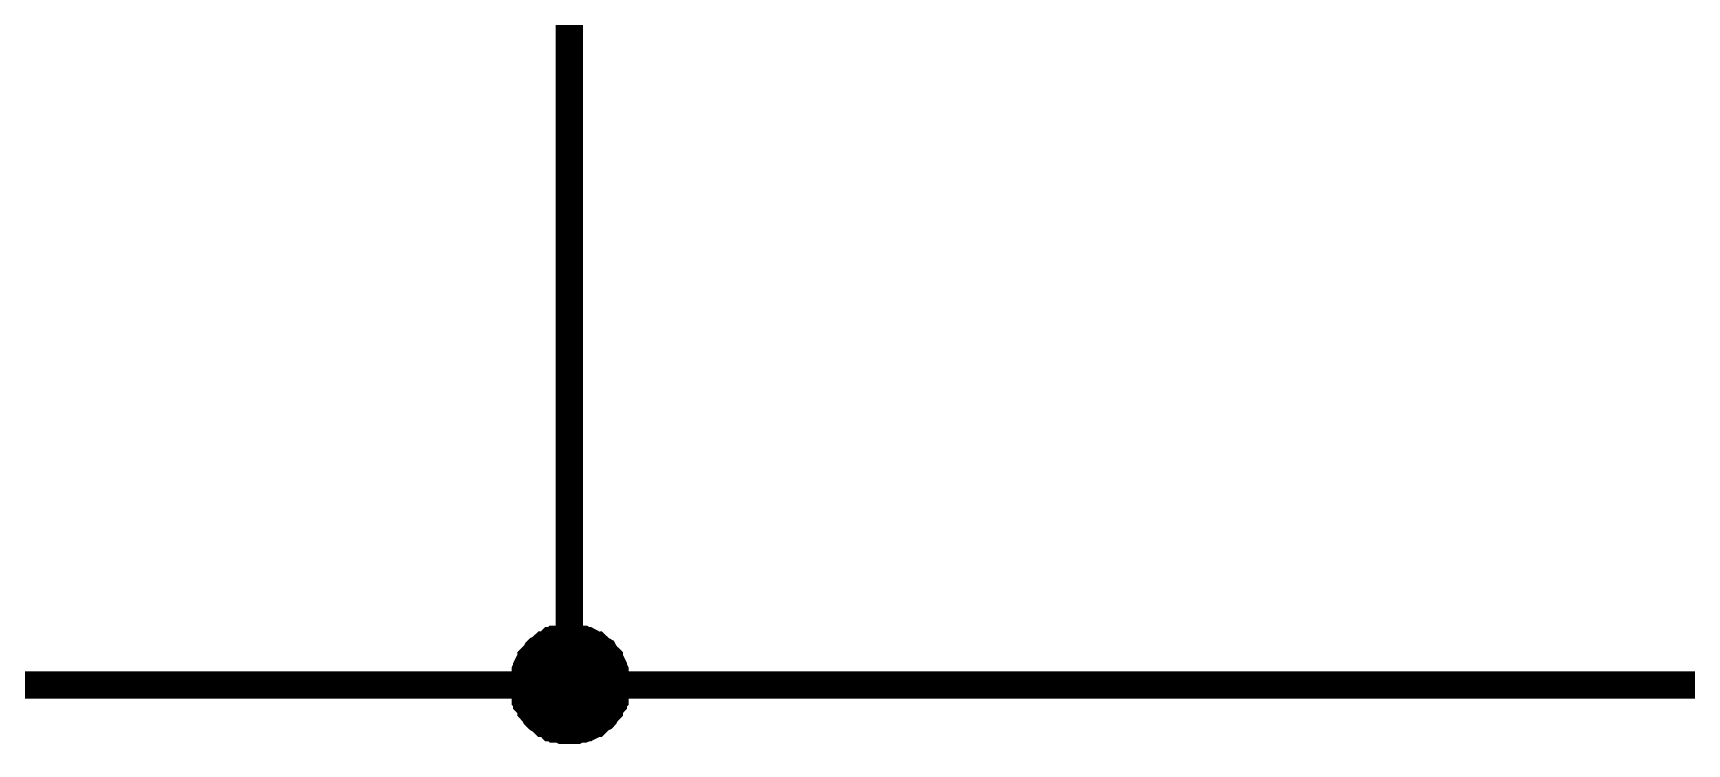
# Model space of a CAD drawing. Header units: millimetres. Extents: x 101 to 942, y 57 to 651.
# Drawn here: x 286.78 to 304.86, y 165.64 to 173.42 of the extents above; entities that cross this region are included whole.
import ezdxf

# ---------------------------------------------------------------- set-up
doc = ezdxf.new("R2010")
doc.units = ezdxf.units.MM
doc.header["$LTSCALE"] = 0.5
doc.layers.add('Sheet', color=255, linetype='Continuous')

msp = doc.modelspace()

# ---------------------------------------------------------------- linework, layer by layer
at = {"layer": 'Sheet', "color": 7}
for points, const_width in [([(292.642, 171.284), (292.642, 181.288)], 0.3), ([(292.642, 171.284), (292.642, 168.783)], 0.3), ([(292.642, 166.282), (325.142, 166.282), (325.142, 171.284)], 0.3), ([(275.158, 166.282), (292.642, 166.282), (292.642, 168.783)], 0.3), ([(292.145, 166.282), (292.145, 166.314), (292.145, 166.345), (292.145, 166.36), (292.161, 166.391), (292.161, 166.422), (292.161, 166.438), (292.176, 166.469), (292.176, 166.484), (292.192, 166.515), (292.207, 166.531), (292.223, 166.547), (292.223, 166.578), (292.238, 166.593), (292.254, 166.609), (292.269, 166.624), (292.285, 166.655), (292.301, 166.671), (292.332, 166.686), (292.347, 166.702), (292.363, 166.717), (292.378, 166.717), (292.409, 166.733), (292.425, 166.748), (292.44, 166.764), (292.471, 166.764), (292.487, 166.78), (292.518, 166.78), (292.533, 166.78), (292.564, 166.795), (292.596, 166.795), (292.611, 166.795), (292.642, 166.795)], 0.3), ([(292.145, 166.282), (292.145, 166.314), (292.145, 166.345), (292.145, 166.36), (292.161, 166.391), (292.161, 166.422), (292.161, 166.438), (292.176, 166.469), (292.176, 166.484), (292.192, 166.515), (292.207, 166.531), (292.223, 166.547), (292.223, 166.578), (292.238, 166.593), (292.254, 166.609), (292.269, 166.624), (292.285, 166.655), (292.301, 166.671), (292.332, 166.686), (292.347, 166.702), (292.363, 166.717), (292.378, 166.717), (292.409, 166.733), (292.425, 166.748), (292.44, 166.764), (292.471, 166.764), (292.487, 166.78), (292.518, 166.78), (292.533, 166.78), (292.564, 166.795), (292.596, 166.795), (292.611, 166.795), (292.642, 166.795)], 0.3), ([(292.145, 166.282), (292.145, 166.314), (292.145, 166.345), (292.145, 166.36), (292.161, 166.391), (292.161, 166.422), (292.161, 166.438), (292.176, 166.469), (292.176, 166.484), (292.192, 166.515), (292.207, 166.531), (292.223, 166.547), (292.223, 166.578), (292.238, 166.593), (292.254, 166.609), (292.269, 166.624), (292.285, 166.655), (292.301, 166.671), (292.332, 166.686), (292.347, 166.702), (292.363, 166.717), (292.378, 166.717), (292.409, 166.733), (292.425, 166.748), (292.44, 166.764), (292.471, 166.764), (292.487, 166.78), (292.518, 166.78), (292.533, 166.78), (292.564, 166.795), (292.596, 166.795), (292.611, 166.795), (292.642, 166.795)], 0.3), ([(292.145, 166.282), (292.145, 166.314), (292.145, 166.345), (292.145, 166.36), (292.161, 166.391), (292.161, 166.422), (292.161, 166.438), (292.176, 166.469), (292.176, 166.484), (292.192, 166.515), (292.207, 166.531), (292.223, 166.547), (292.223, 166.578), (292.238, 166.593), (292.254, 166.609), (292.269, 166.624), (292.285, 166.655), (292.301, 166.671), (292.332, 166.686), (292.347, 166.702), (292.363, 166.717), (292.378, 166.717), (292.409, 166.733), (292.425, 166.748), (292.44, 166.764), (292.471, 166.764), (292.487, 166.78), (292.518, 166.78), (292.533, 166.78), (292.564, 166.795), (292.596, 166.795), (292.611, 166.795), (292.642, 166.795)], 0.3), ([(292.642, 166.795), (292.642, 166.795)], 0.3), ([(292.642, 166.795), (292.673, 166.795), (292.704, 166.795), (292.72, 166.795), (292.751, 166.78), (292.782, 166.78), (292.797, 166.78), (292.828, 166.764), (292.844, 166.764), (292.875, 166.748), (292.891, 166.733), (292.906, 166.717), (292.937, 166.717), (292.953, 166.702), (292.968, 166.686), (292.984, 166.671), (293.015, 166.655), (293.03, 166.624), (293.046, 166.609), (293.061, 166.593), (293.077, 166.578), (293.077, 166.547), (293.092, 166.531), (293.108, 166.515), (293.123, 166.484), (293.123, 166.469), (293.139, 166.438), (293.139, 166.422), (293.139, 166.391), (293.155, 166.36), (293.155, 166.345), (293.155, 166.314), (293.155, 166.282)], 0.3), ([(292.642, 166.795), (292.642, 166.795)], 0.3), ([(292.642, 166.795), (292.673, 166.795), (292.704, 166.795), (292.72, 166.795), (292.751, 166.78), (292.782, 166.78), (292.797, 166.78), (292.828, 166.764), (292.844, 166.764), (292.875, 166.748), (292.891, 166.733), (292.906, 166.717), (292.937, 166.717), (292.953, 166.702), (292.968, 166.686), (292.984, 166.671), (293.015, 166.655), (293.03, 166.624), (293.046, 166.609), (293.061, 166.593), (293.077, 166.578), (293.077, 166.547), (293.092, 166.531), (293.108, 166.515), (293.123, 166.484), (293.123, 166.469), (293.139, 166.438), (293.139, 166.422), (293.139, 166.391), (293.155, 166.36), (293.155, 166.345), (293.155, 166.314), (293.155, 166.282)], 0.3), ([(292.642, 166.795), (292.642, 166.795)], 0.3), ([(292.642, 166.795), (292.673, 166.795), (292.704, 166.795), (292.72, 166.795), (292.751, 166.78), (292.782, 166.78), (292.797, 166.78), (292.828, 166.764), (292.844, 166.764), (292.875, 166.748), (292.891, 166.733), (292.906, 166.717), (292.937, 166.717), (292.953, 166.702), (292.968, 166.686), (292.984, 166.671), (293.015, 166.655), (293.03, 166.624), (293.046, 166.609), (293.061, 166.593), (293.077, 166.578), (293.077, 166.547), (293.092, 166.531), (293.108, 166.515), (293.123, 166.484), (293.123, 166.469), (293.139, 166.438), (293.139, 166.422), (293.139, 166.391), (293.155, 166.36), (293.155, 166.345), (293.155, 166.314), (293.155, 166.282)], 0.3), ([(292.642, 166.795), (292.642, 166.795)], 0.3), ([(292.642, 166.795), (292.673, 166.795), (292.704, 166.795), (292.72, 166.795), (292.751, 166.78), (292.782, 166.78), (292.797, 166.78), (292.828, 166.764), (292.844, 166.764), (292.875, 166.748), (292.891, 166.733), (292.906, 166.717), (292.937, 166.717), (292.953, 166.702), (292.968, 166.686), (292.984, 166.671), (293.015, 166.655), (293.03, 166.624), (293.046, 166.609), (293.061, 166.593), (293.077, 166.578), (293.077, 166.547), (293.092, 166.531), (293.108, 166.515), (293.123, 166.484), (293.123, 166.469), (293.139, 166.438), (293.139, 166.422), (293.139, 166.391), (293.155, 166.36), (293.155, 166.345), (293.155, 166.314), (293.155, 166.282)], 0.3), ([(292.145, 166.282), (292.145, 166.314), (292.145, 166.345), (292.145, 166.36), (292.161, 166.391), (292.161, 166.422), (292.161, 166.438), (292.176, 166.469), (292.176, 166.484), (292.192, 166.515), (292.207, 166.531), (292.223, 166.547), (292.223, 166.578), (292.238, 166.593), (292.254, 166.609), (292.269, 166.624), (292.285, 166.655), (292.301, 166.671), (292.332, 166.686), (292.347, 166.702), (292.363, 166.717), (292.378, 166.717), (292.409, 166.733), (292.425, 166.748), (292.44, 166.764), (292.471, 166.764), (292.487, 166.78), (292.518, 166.78), (292.533, 166.78), (292.564, 166.795), (292.596, 166.795), (292.611, 166.795), (292.642, 166.795)], 0.0991), ([(292.145, 166.282), (292.145, 166.314), (292.145, 166.345), (292.145, 166.36), (292.161, 166.391), (292.161, 166.422), (292.161, 166.438), (292.176, 166.469), (292.176, 166.484), (292.192, 166.515), (292.207, 166.531), (292.223, 166.547), (292.223, 166.578), (292.238, 166.593), (292.254, 166.609), (292.269, 166.624), (292.285, 166.655), (292.301, 166.671), (292.332, 166.686), (292.347, 166.702), (292.363, 166.717), (292.378, 166.717), (292.409, 166.733), (292.425, 166.748), (292.44, 166.764), (292.471, 166.764), (292.487, 166.78), (292.518, 166.78), (292.533, 166.78), (292.564, 166.795), (292.596, 166.795), (292.611, 166.795), (292.642, 166.795)], 0.0991), ([(292.145, 166.282), (292.145, 166.314), (292.145, 166.345), (292.145, 166.36), (292.161, 166.391), (292.161, 166.422), (292.161, 166.438), (292.176, 166.469), (292.176, 166.484), (292.192, 166.515), (292.207, 166.531), (292.223, 166.547), (292.223, 166.578), (292.238, 166.593), (292.254, 166.609), (292.269, 166.624), (292.285, 166.655), (292.301, 166.671), (292.332, 166.686), (292.347, 166.702), (292.363, 166.717), (292.378, 166.717), (292.409, 166.733), (292.425, 166.748), (292.44, 166.764), (292.471, 166.764), (292.487, 166.78), (292.518, 166.78), (292.533, 166.78), (292.564, 166.795), (292.596, 166.795), (292.611, 166.795), (292.642, 166.795)], 0.0991), ([(292.145, 166.282), (292.145, 166.314), (292.145, 166.345), (292.145, 166.36), (292.161, 166.391), (292.161, 166.422), (292.161, 166.438), (292.176, 166.469), (292.176, 166.484), (292.192, 166.515), (292.207, 166.531), (292.223, 166.547), (292.223, 166.578), (292.238, 166.593), (292.254, 166.609), (292.269, 166.624), (292.285, 166.655), (292.301, 166.671), (292.332, 166.686), (292.347, 166.702), (292.363, 166.717), (292.378, 166.717), (292.409, 166.733), (292.425, 166.748), (292.44, 166.764), (292.471, 166.764), (292.487, 166.78), (292.518, 166.78), (292.533, 166.78), (292.564, 166.795), (292.596, 166.795), (292.611, 166.795), (292.642, 166.795)], 0.0991), ([(292.642, 166.795), (292.642, 166.795)], 0.0991), ([(292.642, 166.795), (292.673, 166.795), (292.704, 166.795), (292.72, 166.795), (292.751, 166.78), (292.782, 166.78), (292.797, 166.78), (292.828, 166.764), (292.844, 166.764), (292.875, 166.748), (292.891, 166.733), (292.906, 166.717), (292.937, 166.717), (292.953, 166.702), (292.968, 166.686), (292.984, 166.671), (293.015, 166.655), (293.03, 166.624), (293.046, 166.609), (293.061, 166.593), (293.077, 166.578), (293.077, 166.547), (293.092, 166.531), (293.108, 166.515), (293.123, 166.484), (293.123, 166.469), (293.139, 166.438), (293.139, 166.422), (293.139, 166.391), (293.155, 166.36), (293.155, 166.345), (293.155, 166.314), (293.155, 166.282)], 0.0991), ([(292.642, 166.795), (292.642, 166.795)], 0.0991), ([(292.642, 166.795), (292.673, 166.795), (292.704, 166.795), (292.72, 166.795), (292.751, 166.78), (292.782, 166.78), (292.797, 166.78), (292.828, 166.764), (292.844, 166.764), (292.875, 166.748), (292.891, 166.733), (292.906, 166.717), (292.937, 166.717), (292.953, 166.702), (292.968, 166.686), (292.984, 166.671), (293.015, 166.655), (293.03, 166.624), (293.046, 166.609), (293.061, 166.593), (293.077, 166.578), (293.077, 166.547), (293.092, 166.531), (293.108, 166.515), (293.123, 166.484), (293.123, 166.469), (293.139, 166.438), (293.139, 166.422), (293.139, 166.391), (293.155, 166.36), (293.155, 166.345), (293.155, 166.314), (293.155, 166.282)], 0.0991), ([(292.642, 166.795), (292.642, 166.795)], 0.0991), ([(292.642, 166.795), (292.673, 166.795), (292.704, 166.795), (292.72, 166.795), (292.751, 166.78), (292.782, 166.78), (292.797, 166.78), (292.828, 166.764), (292.844, 166.764), (292.875, 166.748), (292.891, 166.733), (292.906, 166.717), (292.937, 166.717), (292.953, 166.702), (292.968, 166.686), (292.984, 166.671), (293.015, 166.655), (293.03, 166.624), (293.046, 166.609), (293.061, 166.593), (293.077, 166.578), (293.077, 166.547), (293.092, 166.531), (293.108, 166.515), (293.123, 166.484), (293.123, 166.469), (293.139, 166.438), (293.139, 166.422), (293.139, 166.391), (293.155, 166.36), (293.155, 166.345), (293.155, 166.314), (293.155, 166.282)], 0.0991), ([(292.642, 166.795), (292.642, 166.795)], 0.0991), ([(292.642, 166.795), (292.673, 166.795), (292.704, 166.795), (292.72, 166.795), (292.751, 166.78), (292.782, 166.78), (292.797, 166.78), (292.828, 166.764), (292.844, 166.764), (292.875, 166.748), (292.891, 166.733), (292.906, 166.717), (292.937, 166.717), (292.953, 166.702), (292.968, 166.686), (292.984, 166.671), (293.015, 166.655), (293.03, 166.624), (293.046, 166.609), (293.061, 166.593), (293.077, 166.578), (293.077, 166.547), (293.092, 166.531), (293.108, 166.515), (293.123, 166.484), (293.123, 166.469), (293.139, 166.438), (293.139, 166.422), (293.139, 166.391), (293.155, 166.36), (293.155, 166.345), (293.155, 166.314), (293.155, 166.282)], 0.0991), ([(292.642, 165.785), (292.611, 165.785), (292.596, 165.785), (292.564, 165.785), (292.533, 165.801), (292.518, 165.801), (292.487, 165.801), (292.471, 165.816), (292.44, 165.816), (292.425, 165.832), (292.409, 165.848), (292.378, 165.863), (292.363, 165.863), (292.347, 165.879), (292.332, 165.894), (292.301, 165.91), (292.285, 165.925), (292.269, 165.941), (292.254, 165.972), (292.238, 165.987), (292.223, 166.003), (292.223, 166.018), (292.207, 166.049), (292.192, 166.065), (292.176, 166.081), (292.176, 166.112), (292.161, 166.127), (292.161, 166.158), (292.161, 166.174), (292.145, 166.205), (292.145, 166.236), (292.145, 166.251), (292.145, 166.282)], 0.3), ([(292.145, 166.282), (292.145, 166.282)], 0.3), ([(292.642, 165.785), (292.611, 165.785), (292.596, 165.785), (292.564, 165.785), (292.533, 165.801), (292.518, 165.801), (292.487, 165.801), (292.471, 165.816), (292.44, 165.816), (292.425, 165.832), (292.409, 165.848), (292.378, 165.863), (292.363, 165.863), (292.347, 165.879), (292.332, 165.894), (292.301, 165.91), (292.285, 165.925), (292.269, 165.941), (292.254, 165.972), (292.238, 165.987), (292.223, 166.003), (292.223, 166.018), (292.207, 166.049), (292.192, 166.065), (292.176, 166.081), (292.176, 166.112), (292.161, 166.127), (292.161, 166.158), (292.161, 166.174), (292.145, 166.205), (292.145, 166.236), (292.145, 166.251), (292.145, 166.282)], 0.3), ([(292.145, 166.282), (292.145, 166.282)], 0.3), ([(292.642, 165.785), (292.611, 165.785), (292.596, 165.785), (292.564, 165.785), (292.533, 165.801), (292.518, 165.801), (292.487, 165.801), (292.471, 165.816), (292.44, 165.816), (292.425, 165.832), (292.409, 165.848), (292.378, 165.863), (292.363, 165.863), (292.347, 165.879), (292.332, 165.894), (292.301, 165.91), (292.285, 165.925), (292.269, 165.941), (292.254, 165.972), (292.238, 165.987), (292.223, 166.003), (292.223, 166.018), (292.207, 166.049), (292.192, 166.065), (292.176, 166.081), (292.176, 166.112), (292.161, 166.127), (292.161, 166.158), (292.161, 166.174), (292.145, 166.205), (292.145, 166.236), (292.145, 166.251), (292.145, 166.282)], 0.3), ([(292.145, 166.282), (292.145, 166.282)], 0.3), ([(292.642, 165.785), (292.611, 165.785), (292.596, 165.785), (292.564, 165.785), (292.533, 165.801), (292.518, 165.801), (292.487, 165.801), (292.471, 165.816), (292.44, 165.816), (292.425, 165.832), (292.409, 165.848), (292.378, 165.863), (292.363, 165.863), (292.347, 165.879), (292.332, 165.894), (292.301, 165.91), (292.285, 165.925), (292.269, 165.941), (292.254, 165.972), (292.238, 165.987), (292.223, 166.003), (292.223, 166.018), (292.207, 166.049), (292.192, 166.065), (292.176, 166.081), (292.176, 166.112), (292.161, 166.127), (292.161, 166.158), (292.161, 166.174), (292.145, 166.205), (292.145, 166.236), (292.145, 166.251), (292.145, 166.282)], 0.3), ([(292.145, 166.282), (292.145, 166.282)], 0.3), ([(293.155, 166.282), (293.155, 166.251), (293.155, 166.236), (293.155, 166.205), (293.139, 166.174), (293.139, 166.158), (293.139, 166.127), (293.123, 166.112), (293.123, 166.081), (293.108, 166.065), (293.092, 166.049), (293.077, 166.018), (293.077, 166.003), (293.061, 165.987), (293.046, 165.972), (293.03, 165.941), (293.015, 165.925), (292.984, 165.91), (292.968, 165.894), (292.953, 165.879), (292.937, 165.863), (292.906, 165.863), (292.891, 165.848), (292.875, 165.832), (292.844, 165.816), (292.828, 165.816), (292.797, 165.801), (292.782, 165.801), (292.751, 165.801), (292.72, 165.785), (292.704, 165.785), (292.673, 165.785), (292.642, 165.785)], 0.3), ([(293.155, 166.282), (293.155, 166.251), (293.155, 166.236), (293.155, 166.205), (293.139, 166.174), (293.139, 166.158), (293.139, 166.127), (293.123, 166.112), (293.123, 166.081), (293.108, 166.065), (293.092, 166.049), (293.077, 166.018), (293.077, 166.003), (293.061, 165.987), (293.046, 165.972), (293.03, 165.941), (293.015, 165.925), (292.984, 165.91), (292.968, 165.894), (292.953, 165.879), (292.937, 165.863), (292.906, 165.863), (292.891, 165.848), (292.875, 165.832), (292.844, 165.816), (292.828, 165.816), (292.797, 165.801), (292.782, 165.801), (292.751, 165.801), (292.72, 165.785), (292.704, 165.785), (292.673, 165.785), (292.642, 165.785)], 0.3), ([(293.155, 166.282), (293.155, 166.251), (293.155, 166.236), (293.155, 166.205), (293.139, 166.174), (293.139, 166.158), (293.139, 166.127), (293.123, 166.112), (293.123, 166.081), (293.108, 166.065), (293.092, 166.049), (293.077, 166.018), (293.077, 166.003), (293.061, 165.987), (293.046, 165.972), (293.03, 165.941), (293.015, 165.925), (292.984, 165.91), (292.968, 165.894), (292.953, 165.879), (292.937, 165.863), (292.906, 165.863), (292.891, 165.848), (292.875, 165.832), (292.844, 165.816), (292.828, 165.816), (292.797, 165.801), (292.782, 165.801), (292.751, 165.801), (292.72, 165.785), (292.704, 165.785), (292.673, 165.785), (292.642, 165.785)], 0.3), ([(293.155, 166.282), (293.155, 166.251), (293.155, 166.236), (293.155, 166.205), (293.139, 166.174), (293.139, 166.158), (293.139, 166.127), (293.123, 166.112), (293.123, 166.081), (293.108, 166.065), (293.092, 166.049), (293.077, 166.018), (293.077, 166.003), (293.061, 165.987), (293.046, 165.972), (293.03, 165.941), (293.015, 165.925), (292.984, 165.91), (292.968, 165.894), (292.953, 165.879), (292.937, 165.863), (292.906, 165.863), (292.891, 165.848), (292.875, 165.832), (292.844, 165.816), (292.828, 165.816), (292.797, 165.801), (292.782, 165.801), (292.751, 165.801), (292.72, 165.785), (292.704, 165.785), (292.673, 165.785), (292.642, 165.785)], 0.3), ([(293.155, 166.282), (293.155, 166.282), (293.155, 166.282), (293.155, 166.282), (293.155, 166.282), (293.155, 166.282), (293.155, 166.282), (293.155, 166.282), (293.155, 166.282), (293.155, 166.282), (293.155, 166.282), (293.155, 166.282), (293.155, 166.282), (293.155, 166.282), (293.155, 166.282), (293.155, 166.282), (293.155, 166.282), (293.155, 166.282), (293.155, 166.282), (293.155, 166.282), (293.155, 166.282), (293.155, 166.282), (293.155, 166.282), (293.155, 166.282), (293.155, 166.282), (293.155, 166.282), (293.155, 166.282), (293.155, 166.282), (293.155, 166.282), (293.155, 166.282), (293.155, 166.282), (293.155, 166.282), (293.155, 166.282)], 0.3), ([(293.155, 166.282), (293.155, 166.282)], 0.3), ([(293.155, 166.282), (293.155, 166.282), (293.155, 166.282), (293.155, 166.282), (293.155, 166.282), (293.155, 166.282), (293.155, 166.282), (293.155, 166.282), (293.155, 166.282), (293.155, 166.282), (293.155, 166.282), (293.155, 166.282), (293.155, 166.282), (293.155, 166.282), (293.155, 166.282), (293.155, 166.282), (293.155, 166.282), (293.155, 166.282), (293.155, 166.282), (293.155, 166.282), (293.155, 166.282), (293.155, 166.282), (293.155, 166.282), (293.155, 166.282), (293.155, 166.282), (293.155, 166.282), (293.155, 166.282), (293.155, 166.282), (293.155, 166.282), (293.155, 166.282), (293.155, 166.282), (293.155, 166.282), (293.155, 166.282)], 0.3), ([(293.155, 166.282), (293.155, 166.282)], 0.3), ([(293.155, 166.282), (293.155, 166.282), (293.155, 166.282), (293.155, 166.282), (293.155, 166.282), (293.155, 166.282), (293.155, 166.282), (293.155, 166.282), (293.155, 166.282), (293.155, 166.282), (293.155, 166.282), (293.155, 166.282), (293.155, 166.282), (293.155, 166.282), (293.155, 166.282), (293.155, 166.282), (293.155, 166.282), (293.155, 166.282), (293.155, 166.282), (293.155, 166.282), (293.155, 166.282), (293.155, 166.282), (293.155, 166.282), (293.155, 166.282), (293.155, 166.282), (293.155, 166.282), (293.155, 166.282), (293.155, 166.282), (293.155, 166.282), (293.155, 166.282), (293.155, 166.282), (293.155, 166.282), (293.155, 166.282)], 0.3), ([(293.155, 166.282), (293.155, 166.282)], 0.3), ([(293.155, 166.282), (293.155, 166.282), (293.155, 166.282), (293.155, 166.282), (293.155, 166.282), (293.155, 166.282), (293.155, 166.282), (293.155, 166.282), (293.155, 166.282), (293.155, 166.282), (293.155, 166.282), (293.155, 166.282), (293.155, 166.282), (293.155, 166.282), (293.155, 166.282), (293.155, 166.282), (293.155, 166.282), (293.155, 166.282), (293.155, 166.282), (293.155, 166.282), (293.155, 166.282), (293.155, 166.282), (293.155, 166.282), (293.155, 166.282), (293.155, 166.282), (293.155, 166.282), (293.155, 166.282), (293.155, 166.282), (293.155, 166.282), (293.155, 166.282), (293.155, 166.282), (293.155, 166.282), (293.155, 166.282)], 0.3), ([(293.155, 166.282), (293.155, 166.282)], 0.3), ([(292.642, 165.785), (292.611, 165.785), (292.596, 165.785), (292.564, 165.785), (292.533, 165.801), (292.518, 165.801), (292.487, 165.801), (292.471, 165.816), (292.44, 165.816), (292.425, 165.832), (292.409, 165.848), (292.378, 165.863), (292.363, 165.863), (292.347, 165.879), (292.332, 165.894), (292.301, 165.91), (292.285, 165.925), (292.269, 165.941), (292.254, 165.972), (292.238, 165.987), (292.223, 166.003), (292.223, 166.018), (292.207, 166.049), (292.192, 166.065), (292.176, 166.081), (292.176, 166.112), (292.161, 166.127), (292.161, 166.158), (292.161, 166.174), (292.145, 166.205), (292.145, 166.236), (292.145, 166.251), (292.145, 166.282)], 0.0991), ([(292.145, 166.282), (292.145, 166.282)], 0.0991), ([(292.642, 165.785), (292.611, 165.785), (292.596, 165.785), (292.564, 165.785), (292.533, 165.801), (292.518, 165.801), (292.487, 165.801), (292.471, 165.816), (292.44, 165.816), (292.425, 165.832), (292.409, 165.848), (292.378, 165.863), (292.363, 165.863), (292.347, 165.879), (292.332, 165.894), (292.301, 165.91), (292.285, 165.925), (292.269, 165.941), (292.254, 165.972), (292.238, 165.987), (292.223, 166.003), (292.223, 166.018), (292.207, 166.049), (292.192, 166.065), (292.176, 166.081), (292.176, 166.112), (292.161, 166.127), (292.161, 166.158), (292.161, 166.174), (292.145, 166.205), (292.145, 166.236), (292.145, 166.251), (292.145, 166.282)], 0.0991), ([(292.145, 166.282), (292.145, 166.282)], 0.0991), ([(292.642, 165.785), (292.611, 165.785), (292.596, 165.785), (292.564, 165.785), (292.533, 165.801), (292.518, 165.801), (292.487, 165.801), (292.471, 165.816), (292.44, 165.816), (292.425, 165.832), (292.409, 165.848), (292.378, 165.863), (292.363, 165.863), (292.347, 165.879), (292.332, 165.894), (292.301, 165.91), (292.285, 165.925), (292.269, 165.941), (292.254, 165.972), (292.238, 165.987), (292.223, 166.003), (292.223, 166.018), (292.207, 166.049), (292.192, 166.065), (292.176, 166.081), (292.176, 166.112), (292.161, 166.127), (292.161, 166.158), (292.161, 166.174), (292.145, 166.205), (292.145, 166.236), (292.145, 166.251), (292.145, 166.282)], 0.0991), ([(292.145, 166.282), (292.145, 166.282)], 0.0991), ([(292.642, 165.785), (292.611, 165.785), (292.596, 165.785), (292.564, 165.785), (292.533, 165.801), (292.518, 165.801), (292.487, 165.801), (292.471, 165.816), (292.44, 165.816), (292.425, 165.832), (292.409, 165.848), (292.378, 165.863), (292.363, 165.863), (292.347, 165.879), (292.332, 165.894), (292.301, 165.91), (292.285, 165.925), (292.269, 165.941), (292.254, 165.972), (292.238, 165.987), (292.223, 166.003), (292.223, 166.018), (292.207, 166.049), (292.192, 166.065), (292.176, 166.081), (292.176, 166.112), (292.161, 166.127), (292.161, 166.158), (292.161, 166.174), (292.145, 166.205), (292.145, 166.236), (292.145, 166.251), (292.145, 166.282)], 0.0991), ([(292.145, 166.282), (292.145, 166.282)], 0.0991), ([(293.155, 166.282), (293.155, 166.251), (293.155, 166.236), (293.155, 166.205), (293.139, 166.174), (293.139, 166.158), (293.139, 166.127), (293.123, 166.112), (293.123, 166.081), (293.108, 166.065), (293.092, 166.049), (293.077, 166.018), (293.077, 166.003), (293.061, 165.987), (293.046, 165.972), (293.03, 165.941), (293.015, 165.925), (292.984, 165.91), (292.968, 165.894), (292.953, 165.879), (292.937, 165.863), (292.906, 165.863), (292.891, 165.848), (292.875, 165.832), (292.844, 165.816), (292.828, 165.816), (292.797, 165.801), (292.782, 165.801), (292.751, 165.801), (292.72, 165.785), (292.704, 165.785), (292.673, 165.785), (292.642, 165.785)], 0.0991), ([(293.155, 166.282), (293.155, 166.251), (293.155, 166.236), (293.155, 166.205), (293.139, 166.174), (293.139, 166.158), (293.139, 166.127), (293.123, 166.112), (293.123, 166.081), (293.108, 166.065), (293.092, 166.049), (293.077, 166.018), (293.077, 166.003), (293.061, 165.987), (293.046, 165.972), (293.03, 165.941), (293.015, 165.925), (292.984, 165.91), (292.968, 165.894), (292.953, 165.879), (292.937, 165.863), (292.906, 165.863), (292.891, 165.848), (292.875, 165.832), (292.844, 165.816), (292.828, 165.816), (292.797, 165.801), (292.782, 165.801), (292.751, 165.801), (292.72, 165.785), (292.704, 165.785), (292.673, 165.785), (292.642, 165.785)], 0.0991), ([(293.155, 166.282), (293.155, 166.251), (293.155, 166.236), (293.155, 166.205), (293.139, 166.174), (293.139, 166.158), (293.139, 166.127), (293.123, 166.112), (293.123, 166.081), (293.108, 166.065), (293.092, 166.049), (293.077, 166.018), (293.077, 166.003), (293.061, 165.987), (293.046, 165.972), (293.03, 165.941), (293.015, 165.925), (292.984, 165.91), (292.968, 165.894), (292.953, 165.879), (292.937, 165.863), (292.906, 165.863), (292.891, 165.848), (292.875, 165.832), (292.844, 165.816), (292.828, 165.816), (292.797, 165.801), (292.782, 165.801), (292.751, 165.801), (292.72, 165.785), (292.704, 165.785), (292.673, 165.785), (292.642, 165.785)], 0.0991), ([(293.155, 166.282), (293.155, 166.251), (293.155, 166.236), (293.155, 166.205), (293.139, 166.174), (293.139, 166.158), (293.139, 166.127), (293.123, 166.112), (293.123, 166.081), (293.108, 166.065), (293.092, 166.049), (293.077, 166.018), (293.077, 166.003), (293.061, 165.987), (293.046, 165.972), (293.03, 165.941), (293.015, 165.925), (292.984, 165.91), (292.968, 165.894), (292.953, 165.879), (292.937, 165.863), (292.906, 165.863), (292.891, 165.848), (292.875, 165.832), (292.844, 165.816), (292.828, 165.816), (292.797, 165.801), (292.782, 165.801), (292.751, 165.801), (292.72, 165.785), (292.704, 165.785), (292.673, 165.785), (292.642, 165.785)], 0.0991), ([(293.155, 166.282), (293.155, 166.282), (293.155, 166.282), (293.155, 166.282), (293.155, 166.282), (293.155, 166.282), (293.155, 166.282), (293.155, 166.282), (293.155, 166.282), (293.155, 166.282), (293.155, 166.282), (293.155, 166.282), (293.155, 166.282), (293.155, 166.282), (293.155, 166.282), (293.155, 166.282), (293.155, 166.282), (293.155, 166.282), (293.155, 166.282), (293.155, 166.282), (293.155, 166.282), (293.155, 166.282), (293.155, 166.282), (293.155, 166.282), (293.155, 166.282), (293.155, 166.282), (293.155, 166.282), (293.155, 166.282), (293.155, 166.282), (293.155, 166.282), (293.155, 166.282), (293.155, 166.282), (293.155, 166.282)], 0.0991), ([(293.155, 166.282), (293.155, 166.282)], 0.0991), ([(293.155, 166.282), (293.155, 166.282), (293.155, 166.282), (293.155, 166.282), (293.155, 166.282), (293.155, 166.282), (293.155, 166.282), (293.155, 166.282), (293.155, 166.282), (293.155, 166.282), (293.155, 166.282), (293.155, 166.282), (293.155, 166.282), (293.155, 166.282), (293.155, 166.282), (293.155, 166.282), (293.155, 166.282), (293.155, 166.282), (293.155, 166.282), (293.155, 166.282), (293.155, 166.282), (293.155, 166.282), (293.155, 166.282), (293.155, 166.282), (293.155, 166.282), (293.155, 166.282), (293.155, 166.282), (293.155, 166.282), (293.155, 166.282), (293.155, 166.282), (293.155, 166.282), (293.155, 166.282), (293.155, 166.282)], 0.0991), ([(293.155, 166.282), (293.155, 166.282)], 0.0991), ([(293.155, 166.282), (293.155, 166.282), (293.155, 166.282), (293.155, 166.282), (293.155, 166.282), (293.155, 166.282), (293.155, 166.282), (293.155, 166.282), (293.155, 166.282), (293.155, 166.282), (293.155, 166.282), (293.155, 166.282), (293.155, 166.282), (293.155, 166.282), (293.155, 166.282), (293.155, 166.282), (293.155, 166.282), (293.155, 166.282), (293.155, 166.282), (293.155, 166.282), (293.155, 166.282), (293.155, 166.282), (293.155, 166.282), (293.155, 166.282), (293.155, 166.282), (293.155, 166.282), (293.155, 166.282), (293.155, 166.282), (293.155, 166.282), (293.155, 166.282), (293.155, 166.282), (293.155, 166.282), (293.155, 166.282)], 0.0991), ([(293.155, 166.282), (293.155, 166.282)], 0.0991), ([(293.155, 166.282), (293.155, 166.282), (293.155, 166.282), (293.155, 166.282), (293.155, 166.282), (293.155, 166.282), (293.155, 166.282), (293.155, 166.282), (293.155, 166.282), (293.155, 166.282), (293.155, 166.282), (293.155, 166.282), (293.155, 166.282), (293.155, 166.282), (293.155, 166.282), (293.155, 166.282), (293.155, 166.282), (293.155, 166.282), (293.155, 166.282), (293.155, 166.282), (293.155, 166.282), (293.155, 166.282), (293.155, 166.282), (293.155, 166.282), (293.155, 166.282), (293.155, 166.282), (293.155, 166.282), (293.155, 166.282), (293.155, 166.282), (293.155, 166.282), (293.155, 166.282), (293.155, 166.282), (293.155, 166.282)], 0.0991), ([(293.155, 166.282), (293.155, 166.282)], 0.0991)]:
    msp.add_lwpolyline(points, dxfattribs=dict(at, const_width=const_width))
at = {"layer": 'Sheet', "color": 7, "const_width": 0.508}
msp.add_lwpolyline([(292.309, 166.297, 1), (292.817, 166.297, 1)], format="xyb", close=True, dxfattribs=at)

doc.saveas('drawing.dxf')
